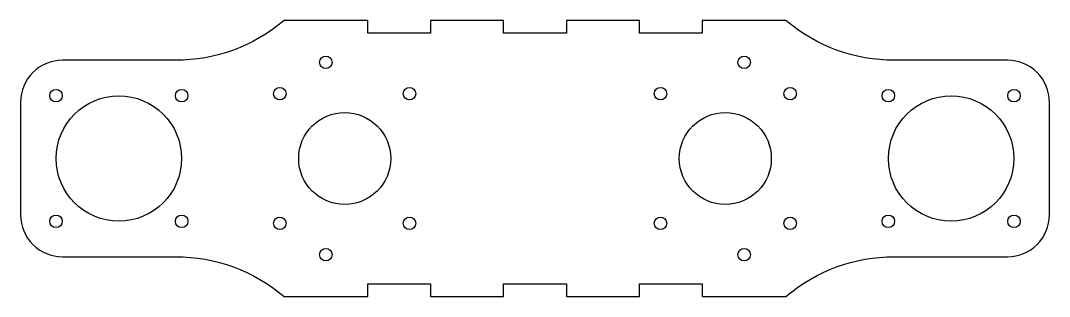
# Model space of a CAD drawing. Header units: millimetres. Extents: x -123 to 123, y -33 to 33.
import ezdxf

# ---------------------------------------------------------------- set-up
doc = ezdxf.new("R2010")
doc.units = ezdxf.units.MM
doc.layers.get('0').update_dxf_attribs({"linetype": 'CONTINUOUS'})

msp = doc.modelspace()

# ---------------------------------------------------------------- linework, layer by layer
msp.add_lwpolyline([(113, -23.5, 0.414214), (123, -13.5), (123, 13.5, 0.414214), (113, 23.5), (85.88, 23.5, -0.177744), (60, 33), (40, 33), (40, 30), (25, 30), (25, 33), (7.5, 33), (7.5, 30), (-7.5, 30), (-7.5, 33), (-25, 33), (-25, 30), (-40, 30), (-40, 33), (-60, 33, -0.177744), (-85.88, 23.5), (-113, 23.5, 0.414214), (-123, 13.5), (-123, -13.5, 0.414214), (-113, -23.5), (-85.88, -23.5, -0.177744), (-60, -33), (-40, -33), (-40, -30), (-25, -30), (-25, -33), (-7.5, -33), (-7.5, -30), (7.5, -30), (7.5, -33), (25, -33), (25, -30), (40, -30), (40, -33), (60, -33, -0.177744), (85.88, -23.5)], format="xyb", close=True)
for centre, radius in [((-50, 23), 1.5), ((50, 23), 1.5), ((-114.53, 15.03), 1.5), ((-99.5, 0), 15), ((-84.47, 15.03), 1.5), ((-61, 15.5), 1.5), ((-30, 15.5), 1.5), ((30, 15.5), 1.5), ((61, 15.5), 1.5), ((84.47, 15.03), 1.5), ((99.5, 0), 15), ((114.53, 15.03), 1.5), ((-45.5, 0), 11), ((45.5, 0), 11), ((-114.53, -15.03), 1.5), ((-84.47, -15.03), 1.5), ((-61, -15.5), 1.5), ((-30, -15.5), 1.5), ((30, -15.5), 1.5), ((61, -15.5), 1.5), ((84.47, -15.03), 1.5), ((114.53, -15.03), 1.5), ((-50, -23), 1.5), ((50, -23), 1.5)]:
    msp.add_circle(centre, radius)

doc.saveas('drawing.dxf')
